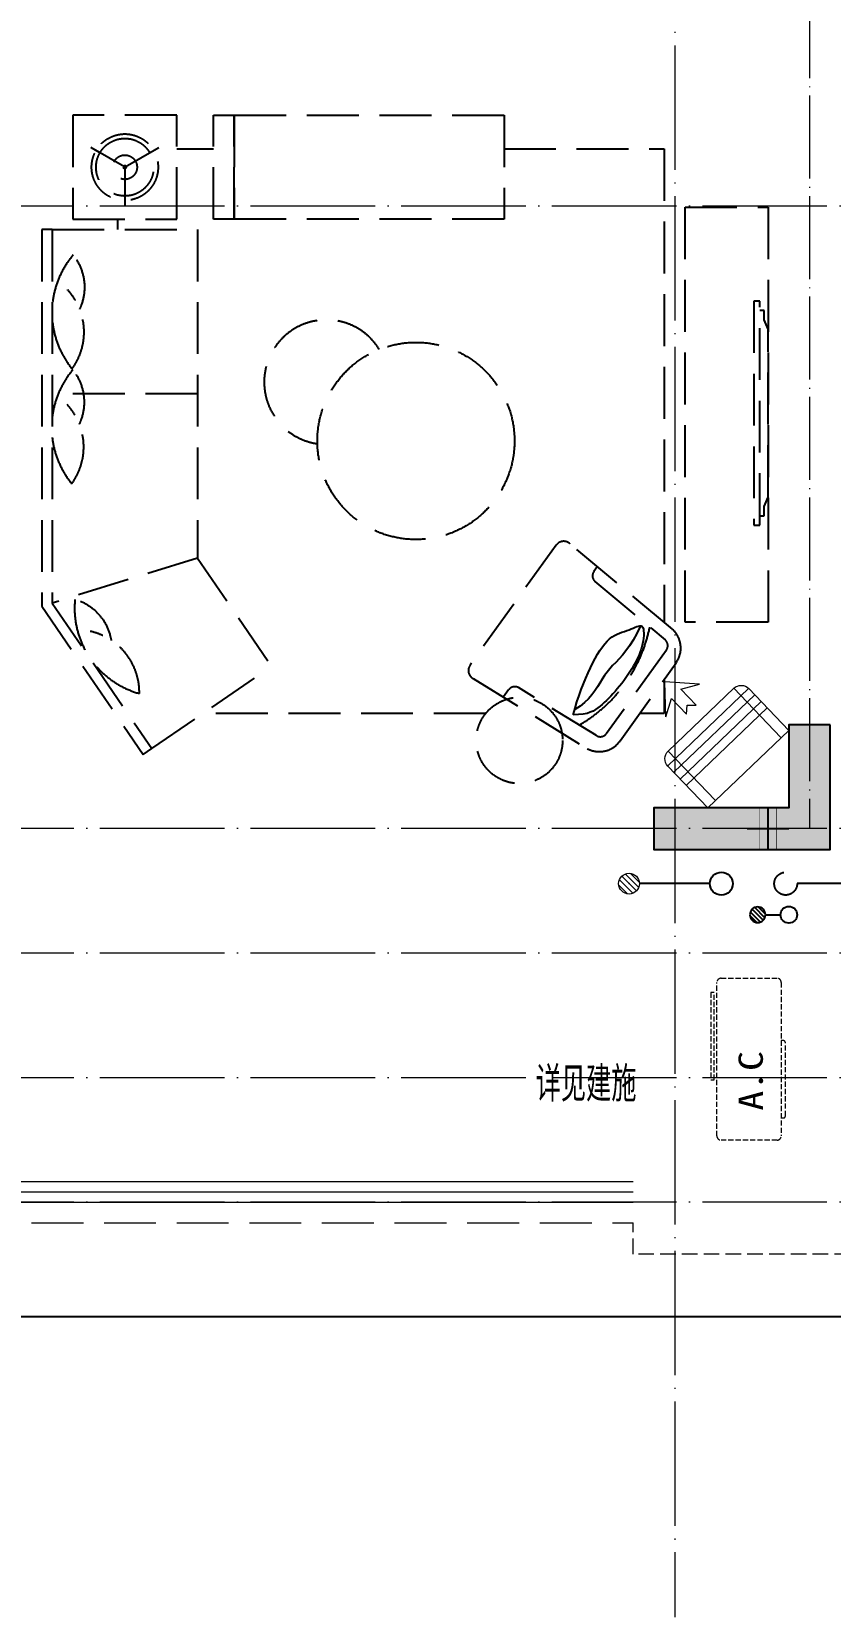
# Model space of a CAD drawing. Extents: x -518115 to 389031, y -231062 to 1628073.
# Drawn here: x 31718 to 35567, y 284615 to 292255 of the extents above; entities that cross this region are included whole.
import ezdxf

# ---------------------------------------------------------------- set-up
doc = ezdxf.new("R2010")
doc.units = 0
doc.header["$LTSCALE"] = 1000
doc.header["$MEASUREMENT"] = 0
for name, pattern in [('A户型$0$DASH', [0.35, 0.25, -0.1]), ('DASH', [0.35, 0.25, -0.1]), ('DOTE', [2.4200000000000004, 2, -0.2, 0.02, -0.2])]:
    doc.linetypes.add(name, pattern=pattern)
for name, color, linetype in [('5fur', 250, 'Continuous'), ('COLU', 7, 'Continuous'), ('EQUIP_地漏', 7, 'Continuous'), ('PUB_TEXT', 4, 'Continuous'), ('S-砼墙填充', 251, 'Continuous'), ('VPIPE-凝结', 150, 'Continuous'), ('VPIPE-废水', 31, 'Continuous'), ('VPIPE-雨水', 4, 'DASH'), ('机电标识类', 1, 'Continuous'), ('看线', 251, 'Continuous')]:
    doc.layers.add(name, color=color, linetype=linetype)
for name, color, linetype, lineweight in [('DOTE', 19, 'DOTE', 9), ('LVTRY', 1, 'Continuous', 13), ('WINDOW', 144, 'Continuous', 15), ('平面-栏杆', 135, 'Continuous', 15), ('平面-看线', 45, 'Continuous', 15), ('平面-空调室内机', 176, 'Continuous', 9), ('平面-空调预留孔', 173, 'Continuous', 15), ('空调', 76, 'Continuous', 13)]:
    doc.layers.add(name, color=color, linetype=linetype, lineweight=lineweight)
doc.styles.add('_TCH_AXIS', font='COMPLEX', dxfattribs={"bigfont": 'GBCBIG'})
doc.styles.add('黑体', font='')
doc.styles.get('黑体').set_extended_font_data('SimHei')

# ---------------------------------------------------------------- blocks, each defined once
blk = doc.blocks.new('GDGDGDSDA')
at = {"layer": 'DOTE', "linetype": 'DOTE', "ltscale": 0.3}
for p, q in [((440834.8193214717, 367858.3318189288), (440834.8193214717, 359558.331827242)), ((471334.8193115436, 366358.3318253069), (417334.819312298, 366358.3318263437)), ((471334.8193115436, 363358.3318186834), (417334.819312298, 363358.3318186834)), ((471334.8193115436, 362758.3318186833), (417334.819312298, 362758.3318186833)), ((471334.8193115436, 362158.331827242), (417334.819312298, 362158.331827242)), ((471334.8193115436, 361558.331827242), (417334.819312298, 361558.331827242))]:
    blk.add_line(p, q, dxfattribs=at)
blk = doc.blocks.new('dongkong')
blk.add_wipeout([(-603756.0415179721, 210770.96306340612), (-603756.0415180603, 210570.80961624245), (-603836.0415181214, 210570.80961593534), (-603836.0415181519, 210770.96306307407)])
at = {"layer": '机电标识类', "color": 250, "linetype": 'DASH', "ltscale": 400}
for p, q in [((-603796.0415180789, 210770.9630630909), (-603796.0415180789, 210570.8096162414)), ((-603896.0415180789, 210670.6929921169), (-603696.0415180789, 210670.6929921169))]:
    blk.add_line(p, q, dxfattribs=at)
at = {"layer": '空调', "color": 6, "linetype": 'DASH', "const_width": 2}
blk.add_lwpolyline([(-603756.0415180789, 210770.9630630909), (-603756.0415180789, 210570.8096162414), (-603836.0415180789, 210570.8096162414), (-603836.0415180789, 210770.9630630909)], close=True, dxfattribs=at)
blk = doc.blocks.new('$lvtry$00000171')
for p, q in [((-74.24621202462731, 10.60660171788186), (-10.60660171788186, 74.24621202462731)), ((-69.81875867368217, -27.39235180270043), (27.39235180242758, 69.81875867368217)), ((-53.03300858900184, -53.03300858886359), (53.03300858900184, 53.03300858886359)), ((-27.39235180242758, -69.81875867368217), (69.81875867368217, 27.39235180270043)), ((10.60660171788186, -74.24621202462731), (74.24621202462731, -10.60660171788186))]:
    blk.add_line(p, q)
blk.add_circle((0, 0), 75)
blk.add_point((0, 0))
blk = doc.blocks.new('$TwtSys$00000141')
at = {"color": 1}
for p, q in [((-47.09803151780761, 3.836055847277748), (-5.041545145413693, 45.89254221967349)), ((-47.09803151780761, 3.836055847277748), (-5.041545145413693, 45.89254221967349)), ((-43.60958444554853, -17.52724007043071), (17.52724007042889, 43.60958444554853)), ((-43.60958444554853, -17.52724007043071), (17.52724007042889, 43.60958444554853)), ((-33.23401871576607, -33.23401871577153), (33.23401871576607, 33.23401871576425)), ((-33.23401871576607, -33.23401871576971), (33.23401871576607, 33.23401871576425)), ((-16.17805684451741, -43.53063328177632), (43.79137317708955, 16.43879673983065)), ((-16.17805684451741, -43.53063328177632), (43.79137317708955, 16.43879673983247)), ((5.715553844029273, -46.12975947626182), (46.12974035062325, -5.715572969671484)), ((5.715553844029273, -46.12975947626182), (46.12974035062325, -5.715572969671484))]:
    blk.add_line(p, q, dxfattribs=at)
blk.add_circle((0, -1.818989403545856e-12), 47, dxfattribs=at)
blk.add_circle((0, -1.818989403545856e-12), 47, dxfattribs=at)
blk = doc.blocks.new('gsergvr')
at = {"layer": '平面-空调预留孔', "linetype": 'DASH', "ltscale": 0.1}
for p, q in [((34075.40689820799, 17176.21177392045), (34075.40689820799, 17166.21177392045)), ((34085.40689820799, 17156.21177392045), (34438.2425664645, 17156.21177392045)), ((34448.2425664645, 17166.21177392045), (34448.2425664645, 17176.21177392045))]:
    blk.add_line(p, q, dxfattribs=at)
blk.add_lwpolyline([(34679.34183939642, 17515.32109233934), (34259.5236940319, 17515.32109233934), (34259.5236940319, 17500.20703668251), (34679.34183939642, 17500.20703668251)], close=True, dxfattribs=at)
blk.add_lwpolyline([(34728.55383313683, 17176.21177392068), (33988.55383313683, 17176.21177392045, -0.414213562373517), (33968.55383313683, 17196.21177392045), (33968.5538331373, 17466.21177392045, -0.414213562372746), (33988.5538331373, 17486.21177392045), (34728.55383313636, 17486.21177392045, -0.4142135623727947), (34748.55383313636, 17466.21177392045), (34748.55383313683, 17196.21177392091, -0.4142135623733224)], format="xyb", close=True, dxfattribs=at)
for centre, start, end in [((34085.40689820799, 17166.21177392045), 180, 270), ((34438.2425664645, 17166.21177392045), 270, 0)]:
    blk.add_arc(centre, 10, start, end, dxfattribs=at)
at = {"layer": '平面-空调预留孔', "color": 251, "linetype": 'DASH', "ltscale": 0.1, "true_color": 0x636466, "style": '黑体', "width": 1.2}
blk.add_text('A.C', height=117.045, dxfattribs=at).set_placement((34110.94965887904, 17264.83656359856))
blk = doc.blocks.new('rtyryrtyeeretee')
at = {"layer": '平面-空调预留孔'}
blk.add_blockref('gsergvr', (635673.4605407391, 326705.7952499206), dxfattribs=at)
blk = doc.blocks.new('dasdasf1sa2f31as32f')
for p, q in [((-116.0333029678441, 585.5764855154375), (43.31421442719875, 640.474787555806)), ((82.68419507401995, 476.5984332799144), (43.31421442719875, 640.474787555806)), ((-22.77745136787416, 585.5073602304651), (-116.0333029678441, 585.5764855154375)), ((-22.77745136787416, 585.5073602304651), (-73.37246493535349, 493.2492008739632)), ((32.42647185805254, 555.0730752506729), (-18.10105440387269, 462.9379765309382)), ((82.68419507401995, 476.5984332799144), (32.42647185805254, 555.0730752506729)), ((-473.4737950866693, 259.6563084750783), (-339.4594785901136, 504.0265200089943)), ((-269.8119794043596, 524.3392218776735), (-427.6640969782602, 236.5016507070477)), ((114.6759563127998, 208.4019676803059), (-359.0953820513678, 468.2211672088001)), ((134.6253530689864, 245.484414406435), (-338.8351731522707, 505.1322360634172)), ((-269.8119794043596, 524.3392218776735), (113.7016146283713, 314.0177107195245)), ((-31.30690161697567, 504.4059078391083), (-73.37246493535349, 493.2492008739632)), ((-18.10105440387269, 462.9379765309382), (-31.30690161697567, 504.4059078391083)), ((72.34237424354069, 131.9136772763986), (-401.1422099253978, 391.5503122554119)), ((92.58920825674431, 168.8330396253091), (-380.8957810040447, 428.4689359338913)), ((113.7016146283713, 314.0177107195245), (-44.1505029455293, 26.18013954889921)), ((0, 0), (-473.4737950866693, 259.6563084750783)), ((134.0143164967885, 244.3702115339634), (0, 0))]:
    blk.add_line(p, q)
for centre, radius, start, end in [((-294.4793780628825, 479.3591213504569), 51.30000000018548, 61.25933126190097, 151.2593312616622), ((89.03421596984845, 269.0376101925353), 51.29999999996637, 331.2593312598987, 61.25933126186338)]:
    blk.add_arc(centre, radius, start, end)
blk = doc.blocks.new('dfgdfgsf')
at = {"layer": '5fur', "linetype": 'A户型$0$DASH'}
for p, q in [((2094650.822318503, -1252230.379037612), (2094477.879718294, -1252130.530580827)), ((2094632.326403065, -1252230.379037612), (2094805.269003275, -1252130.530580827)), ((2094891.574360784, -1252137), (2095069.08334725, -1252137)), ((2096469.08334725, -1252137), (2097241.400685381, -1252137)), ((2097241.400685381, -1252137), (2097241.400685381, -1254418.310339169)), ((2094641.574360784, -1252214.361104977), (2094641.574360784, -1252414.058018547)), ((2094607, -1252525.039726734), (2094607, -1252475.039726734)), ((2094241.574360784, -1252525.039726734), (2094241.574360784, -1254340.518235486)), ((2094291.574360784, -1252525.039726734), (2094241.574360784, -1252525.039726734)), ((2094291.574360784, -1252525.039726734), (2094991.574360784, -1252525.039726734)), ((2094291.574360784, -1252525.039726734), (2094291.574360784, -1254325.039726734)), ((2094991.574360784, -1252525.039726734), (2094991.574360784, -1254108.340604206)), ((2094991.574360784, -1253316.69016547), (2094291.574360784, -1253316.69016547)), ((2094991.574360784, -1254108.340604206), (2094291.574360784, -1254325.039726734)), ((2094991.574360784, -1254108.340604206), (2095349.386070162, -1254630.873648174)), ((2096918.277270381, -1254150.722505105, 0.002232413066440839), (2096902.450986693, -1254172.77328073, 0.002232413066440839)), ((2096907.431832158, -1254221.459835119, 0.002232413066440839), (2097245.392734059, -1254502.256304488, 0.002232413066440839)), ((2094291.574360784, -1254325.039726734), (2094771.819949872, -1255026.370015658)), ((2094241.574360784, -1254340.518235486), (2094730.565226994, -1255054.619756192)), ((2097251.468199237, -1254551.911814707, 0.002232413066440839), (2096963.077048304, -1254953.727568783, 0.002232413066440839)), ((2094771.819949872, -1255026.370015658), (2095349.386070162, -1254630.873648174)), ((2097241.400685381, -1254692.586415223), (2097241.400685381, -1254858.058952631)), ((2096490.998517162, -1254743.685695929, 0.002232413066440839), (2096466.671852801, -1254777.580061539, 0.002232413066440839)), ((2096914.088431881, -1254963.862523343, 0.002232413066440839), (2096538.718588234, -1254732.823643679, 0.002232413066440839)), ((2096380.286248344, -1254858.058952631), (2095017.614287486, -1254858.058952631)), ((2097241.400685381, -1254858.058952631), (2097122.637756643, -1254858.058952631)), ((2094730.565226994, -1255054.619756192), (2094771.819949872, -1255026.370015658))]:
    blk.add_line(p, q, dxfattribs=at)
at = {"layer": '5fur', "linetype": 'A户型$0$DASH', "extrusion": (-0.677281067979516, 0.735724374311825, 0)}
for p, q in [((2097673.299270959, -1252870.039602342), (2097673.298882234, -1253950.039602342)), ((2097701.88147308, -1252870.039662956), (2097673.299270959, -1252870.039602342)), ((2097701.881084788, -1253950.039662742), (2097701.88147308, -1252870.039662956)), ((2097723.475173426, -1252915.288567976), (2097701.881407711, -1252915.288531041)), ((2097723.475108917, -1252960.537437186), (2097723.475173426, -1252915.288567976)), ((2097741.574591934, -1253005.786331261), (2097723.475108917, -1252960.537437186)), ((2097741.574591969, -1253814.29311868), (2097741.574591934, -1253005.786331261)), ((2097723.474915012, -1253904.790830615), (2097723.474979942, -1253859.54196205)), ((2097723.474979942, -1253859.54196205), (2097741.574591969, -1253814.29311868)), ((2097673.298882234, -1253950.039602342), (2097701.881084788, -1253950.039662742)), ((2097701.881149297, -1253904.790793315), (2097723.474915012, -1253904.790830615))]:
    blk.add_line(p, q, dxfattribs=at)
at = {"layer": '5fur', "linetype": 'A户型$0$DASH', "extrusion": (-2.497360287383324e-06, 1.793016044590853e-06, 0.9999999999952743)}
for p, q in [((2096720.676576636, -1254046.097183408, -9.860223393332035e-08), (2096305.496361987, -1254624.568301424, 2.548135267232965e-07)), ((2097281.30458717, -1254451.567335205, 0.002127006015053112), (2096786.691790702, -1254039.343590815, 0.0001526558718598636)), ((2096989.697494064, -1254488.572557939, 0.001465108999307851), (2097001.729715117, -1254481.064849586, 0.001481696348800021)), ((2097001.729715117, -1254481.064849586, 0.001481696348800021), (2097013.783541517, -1254474.936737941, 0.00150081129366253)), ((2097013.783541517, -1254474.936737941, 0.00150081129366253), (2097025.775903343, -1254469.880250205, 0.001521694178197031)), ((2097025.775903343, -1254469.880250205, 0.001521694178197031), (2097037.623730678, -1254465.587413588, 0.001543585346744258)), ((2097037.623730678, -1254465.587413588, 0.001543585346744258), (2097049.243953598, -1254461.750255293, 0.001565725143607644)), ((2097049.243953598, -1254461.750255293, 0.001565725143607644), (2097060.553502188, -1254458.06080253, 0.001587353913124367)), ((2097060.553502188, -1254458.06080253, 0.001587353913124367), (2097071.469306524, -1254454.211082504, 0.001607711999604078)), ((2097071.469306524, -1254454.211082504, 0.001607711999604078), (2097081.907972523, -1254450.005563644, 0.001626240546731772)), ((2097081.907972523, -1254450.005563644, 0.001626240546731772), (2097091.784809448, -1254445.698479261, 0.001643183895629896)), ((2097108.936348147, -1254472.110648812, 0.001733374911016661), (2097091.400984752, -1254504.17863186, 0.00174708119897371)), ((2097091.784809448, -1254445.698479261, 0.001643183895629896), (2097101.014802399, -1254441.656503894, 0.001658987186790917)), ((2097101.014802399, -1254441.656503894, 0.001658987186790917), (2097109.512936472, -1254438.246312078, 0.001674095560701083)), ((2097126.413744863, -1254434.833709033, 0.001710184116386237), (2097108.936348147, -1254472.110648812, 0.001733374911016661)), ((2097109.512936472, -1254438.246312078, 0.001674095560701083), (2097117.194196766, -1254435.834578349, 0.001688954157847533)), ((2097117.194196766, -1254435.834578349, 0.001688954157847533), (2097123.973568384, -1254434.787977244, 0.001704008118724509)), ((2097123.973568384, -1254434.787977244, 0.001704008118724509), (2097129.766036422, -1254435.473183298, 0.001719702583818261)), ((2097129.766036422, -1254435.473183298, 0.001719702583818261), (2097134.486585981, -1254438.256871047, 0.001736482693618591)), ((2097134.486585981, -1254438.256871047, 0.001736482693618591), (2097138.075760085, -1254443.390778915, 0.001754651333667923)), ((2097138.075760085, -1254443.390778915, 0.001754651333667923), (2097140.57633347, -1254450.666900875, 0.001773942369753811)), ((2097140.57633347, -1254450.666900875, 0.001773942369753811), (2097142.056638799, -1254459.762294784, 0.001793947412707553)), ((2097142.229775941, -1254482.119129899, 0.001834465962597953), (2097141.059273079, -1254494.734686826, 0.001854162691212302)), ((2097142.056638799, -1254459.762294784, 0.001793947412707553), (2097142.585008736, -1254470.354018507, 0.001814258073377317)), ((2097142.585008736, -1254470.354018507, 0.001814258073377317), (2097142.229775941, -1254482.119129899, 0.001834465962597953)), ((2096920.188193702, -1254571.926352288, 0.001440973923626743), (2096931.528056057, -1254553.533940991, 0.001436315756982331)), ((2096931.528056057, -1254553.533940991, 0.001436315756982331), (2096942.922995723, -1254536.850154261, 0.001434858729489896)), ((2096942.922995723, -1254536.850154261, 0.001434858729489896), (2096954.406179669, -1254521.94672153, 0.001436814283040988)), ((2096954.406179669, -1254521.94672153, 0.001436814283040988), (2096966.010774863, -1254508.895372229, 0.001442393859531599)), ((2096966.010774863, -1254508.895372229, 0.001442393859531599), (2096977.769948277, -1254497.76783579, 0.001451808900855944)), ((2096977.769948277, -1254497.76783579, 0.001451808900855944), (2096989.697494064, -1254488.572557939, 0.001465108999307851)), ((2097056.70518991, -1254555.512024981, 0.001752474896285605), (2097039.819174448, -1254576.189583663, 0.001747379626336532)), ((2097073.944862677, -1254531.743732482, 0.00175291164061786), (2097056.70518991, -1254555.512024981, 0.001752474896285605)), ((2097091.400984752, -1254504.17863186, 0.00174708119897371), (2097073.944862677, -1254531.743732482, 0.00175291164061786)), ((2097125.031813382, -1254560.939667938, 0.001932842943225488), (2097119.942124565, -1254574.169412018, 0.001943853299899878)), ((2097129.491203073, -1254547.738375472, 0.001920309516744823), (2097125.031813382, -1254560.939667938, 0.001932842943225488)), ((2097133.326969316, -1254534.516590455, 0.001906181934359097), (2097129.491203073, -1254547.738375472, 0.001920309516744823)), ((2097136.545787798, -1254521.225368718, 0.00189038910998196), (2097133.326969316, -1254534.516590455, 0.001906181934359097)), ((2097139.141832809, -1254507.877747145, 0.001872939870058765), (2097136.545787798, -1254521.225368718, 0.00189038910998196)), ((2097141.059273079, -1254494.734686826, 0.001854162691212302), (2097139.141832809, -1254507.877747145, 0.001872939870058765)), ((2096874.742011223, -1254661.141433074, 0.001487442503559144), (2096886.16740081, -1254636.638039271, 0.001472040839545663)), ((2096886.16740081, -1254636.638039271, 0.001472040839545663), (2096897.541033046, -1254613.550130859, 0.001459047906797295)), ((2096897.541033046, -1254613.550130859, 0.001459047906797295), (2096908.870241689, -1254591.955658721, 0.001448621787530691)), ((2096908.870241689, -1254591.955658721, 0.001448621787530691), (2096920.188193702, -1254571.926352288, 0.001440973923626743)), ((2096992.655151786, -1254626.738599832, 0.00172022926617732), (2096978.555845447, -1254642.11396628, 0.001712586497180091)), ((2097007.656947393, -1254611.096796784, 0.001729648150935681), (2096992.655151786, -1254626.738599832, 0.00172022926617732)), ((2097023.424024279, -1254594.482482828, 0.001739234491102692), (2097007.656947393, -1254611.096796784, 0.001729648150935681)), ((2097039.819174448, -1254576.189583663, 0.001747379626336532), (2097023.424024279, -1254594.482482828, 0.001739234491102692)), ((2097028.123956079, -1254989.745149375, 0.002459684217082092), (2097297.907276027, -1254613.855711687, 0.002459454573749298)), ((2097093.146864362, -1254628.351787833, 0.001974085750346966), (2097084.820926764, -1254642.43098124, 0.001978537104109002)), ((2097100.824506518, -1254614.518795621, 0.001968456811988872), (2097093.146864362, -1254628.351787833, 0.001974085750346966)), ((2097107.845146817, -1254600.910031692, 0.001961589148191223), (2097100.824506518, -1254614.518795621, 0.001968456811988872)), ((2097114.215460938, -1254587.47655188, 0.001953411672857897), (2097107.845146817, -1254600.910031692, 0.001961589148191223)), ((2097119.942124565, -1254574.169412018, 0.001943853299899878), (2097114.215460938, -1254587.47655188, 0.001953411672857897)), ((2096320.224456155, -1254689.272991372, 0.0001530527182511676), (2096869.057042156, -1255025.951999643, 0.002127356286666604)), ((2096841.218622405, -1254742.091274105, 0.001548866887400635), (2096852.145789687, -1254713.977108635, 0.001525746811257278)), ((2096852.145789687, -1254713.977108635, 0.001525746811257278), (2096863.360863406, -1254686.957475577, 0.001505308255390858)), ((2096863.360863406, -1254686.957475577, 0.001505308255390858), (2096874.742011223, -1254661.141433074, 0.001487442503559144)), ((2096930.885751867, -1254710.821297365, 0.001716730445593839), (2096919.188453677, -1254729.629801793, 0.001721242027838521)), ((2096942.143632114, -1254692.442558009, 0.001711892054099273), (2096930.885751867, -1254710.821297365, 0.001716730445593839)), ((2096953.500868816, -1254674.732232704, 0.001708500268584601), (2096942.143632114, -1254692.442558009, 0.001711892054099273)), ((2096965.49623637, -1254657.928970429, 0.001708328504285817), (2096953.500868816, -1254674.732232704, 0.001708500268584601)), ((2096978.555845447, -1254642.11396628, 0.001712586497180091), (2096965.49623637, -1254657.928970429, 0.001708328504285817)), ((2097036.232667761, -1254712.973617021, 0.001983678793427757), (2097025.722620181, -1254726.32129432, 0.001981364017535903)), ((2097046.592739305, -1254699.22181194, 0.001984894417521588), (2097036.232667761, -1254712.973617021, 0.001983678793427757)), ((2097056.717217895, -1254685.178762449, 0.00198499947522901), (2097046.592739305, -1254699.22181194, 0.001984894417521588)), ((2097066.520486612, -1254670.95735192, 0.001983982551957197), (2097056.717217895, -1254685.178762449, 0.00198499947522901)), ((2097075.916928541, -1254656.670463727, 0.001981832233114211), (2097066.520486612, -1254670.95735192, 0.001983982551957197)), ((2097084.820926764, -1254642.43098124, 0.001978537104109002), (2097075.916928541, -1254656.670463727, 0.001981832233114211)), ((2096820.715336475, -1254801.166969705, 0.001603586465416917), (2096830.701193889, -1254771.190913843, 0.001574777200042732)), ((2096830.701193889, -1254771.190913843, 0.001574777200042732), (2096841.218622405, -1254742.091274105, 0.001548866887400635)), ((2096876.07230745, -1254786.247415743, 0.001715081766723081), (2096857.229593494, -1254804.388490689, 0.001700551959626928)), ((2096892.320505866, -1254767.581509961, 0.001722191103636028), (2096876.07230745, -1254786.247415743, 0.001715081766723081)), ((2096906.512963143, -1254748.629422317, 0.001723653385596435), (2096892.320505866, -1254767.581509961, 0.001722191103636028)), ((2096919.188453677, -1254729.629801793, 0.001721242027838521), (2096906.512963143, -1254748.629422317, 0.001723653385596435)), ((2096973.058644192, -1254784.608225413, 0.001954352497964607), (2096962.626350837, -1254794.648774905, 0.001946302169168135)), ((2096983.531904398, -1254774.071765165, 0.001961615959806373), (2096973.058644192, -1254784.608225413, 0.001954352497964607)), ((2096994.04120419, -1254763.005898222, 0.001968020190777686), (2096983.531904398, -1254774.071765165, 0.001961615959806373)), ((2097004.581616307, -1254751.377128634, 0.001973492826960133), (2096994.04120419, -1254763.005898222, 0.001968020190777686)), ((2097015.148213483, -1254739.151960464, 0.001977961504445958), (2097004.581616307, -1254751.377128634, 0.001973492826960133)), ((2097025.722620181, -1254726.32129432, 0.001981364017535903), (2097015.148213483, -1254739.151960464, 0.001977961504445958)), ((2096802.825664285, -1254863.312097236, 0.001670336719290511), (2096811.382882497, -1254831.910383552, 0.001635403399760982)), ((2096828.708258177, -1254862.665998607, 0.001733816416205514), (2096802.825664286, -1254863.312097235, 0.001670336719292287)), ((2096835.253589595, -1254821.766085822, 0.001676828267105357), (2096809.605521358, -1254838.141552162, 0.001642137273927702)), ((2096811.382882497, -1254831.910383552, 0.001635403399760982), (2096820.715336475, -1254801.166969705, 0.001603586465416917)), ((2096850.653488163, -1254860.364001276, 0.00178449404391845), (2096828.708258177, -1254862.665998607, 0.001733816416205514)), ((2096857.229593494, -1254804.388490689, 0.001700551959626928), (2096835.253589595, -1254821.766085822, 0.001676828267105357)), ((2096869.232502788, -1254856.590958345, 0.001824127410708698), (2096850.653488163, -1254860.364001276, 0.00178449404391845)), ((2096885.016450589, -1254851.531722916, 0.001854474324828104), (2096869.232502788, -1254856.590958345, 0.001824127410708698)), ((2096898.576480116, -1254845.371148091, 0.001877292594559599), (2096885.016450589, -1254851.531722916, 0.001854474324828104)), ((2096910.483739913, -1254838.294086976, 0.001894340028182562), (2096898.576480116, -1254845.371148091, 0.001877292594559599)), ((2096921.309378522, -1254830.485392671, 0.001907374433954168), (2096910.483739913, -1254838.294086976, 0.001894340028182562)), ((2096931.62454449, -1254822.129918279, 0.001918153620153795), (2096921.309378522, -1254830.485392671, 0.001907374433954168)), ((2096941.904373722, -1254813.376125396, 0.001928130366349201), (2096931.62454449, -1254822.129918279, 0.001918153620153795)), ((2096952.239951593, -1254804.226909584, 0.001937537337325601), (2096941.904373722, -1254813.376125396, 0.001928130366349201)), ((2096962.626350837, -1254794.648774905, 0.001946302169168135), (2096952.239951593, -1254804.226909584, 0.001937537337325601))]:
    blk.add_line(p, q, dxfattribs=at)
at = {"layer": '5fur', "linetype": 'A户型$0$DASH'}
for points in [[(2094891.574360784, -1251975.039726734), (2094391.574360784, -1251975.039726734), (2094391.574360784, -1252475.039726734), (2094891.574360784, -1252475.039726734)], [(2095169.08334725, -1252475.039726642), (2095069.08334725, -1252475.039726642), (2095069.08334725, -1251975.039726642), (2095169.08334725, -1251975.039726642)], [(2096469.08334725, -1252475.039726642), (2095169.08334725, -1252475.039726642), (2095169.08334725, -1251975.039726642), (2096469.08334725, -1251975.039726642)], [(2097741.574591951, -1252417.812060538), (2097741.574591951, -1254417.812060538), (2097341.574591951, -1254417.812060538), (2097341.574591951, -1252417.812060538)]]:
    blk.add_lwpolyline(points, close=True, dxfattribs=at)
for points, const_width in [([(2094521.350911075, -1252155.628685681), (2094477.879718293, -1252130.530580827)], 8.888888888888888), ([(2094761.797810494, -1252155.628685681), (2094805.269003274, -1252130.530580827)], 8.88888888888889), ([(2094641.574360784, -1252363.86180884), (2094641.574360784, -1252414.058018547)], 8.88888888888889)]:
    blk.add_lwpolyline(points, dxfattribs=dict(at, const_width=const_width))
for centre, radius in [((2096044.438440045, -1253544.00010533), 475), ((2096543.141975971, -1254987.158089964), 207.8186114890214)]:
    blk.add_circle(centre, radius, dxfattribs=at)
for centre, radius, start, end in [((2094716.900015383, -1252925.481991468), 426.6264296363831, 139.4268288252116, 219.4425333606681), ((2094202.689006272, -1252803.708540907), 245.7754424505531, 334.4164539123369, 39.3129121215151), ((2094143.900273647, -1253019.424539241), 301.1155695800327, 323.9756232806231, 42.79881660041365), ((2095613.000119922, -1253260.747055889), 300, 31.73926190336141, 261.688380316601), ((2094715.23085386, -1253478.909436044), 426.6264296363831, 139.4268288252116, 219.4425333606681), ((2094201.019844748, -1253357.135985482), 245.7754424505531, 334.4164539123369, 39.3129121215151), ((2094142.231112124, -1253572.851983817), 301.1155695800327, 323.9756232806231, 42.79881660041365), ((2096932.44772826, -1254194.302542327, 0.002232413066440839), 36.92307692428243, 144.3322397251706, 227.3503291280219), ((2094825.785494679, -1254350.08124214), 426.6264296363831, 174.4352511586671, 254.4509556893775), ((2094334.750811015, -1254545.341772183), 245.7754424505531, 9.424876234350627, 74.3213344510711), ((2094410.354445037, -1254755.754693706), 301.1155695800327, 358.9840456094636, 77.80723892462674), ((2097221.47145491, -1254530.382556307, 0.002232413066440839), 36.92307730261101, 324.3322462534843, 49.61895182206256), ((2096520.995258738, -1254765.214957017, 0.002232413066440839), 36.92307663428325, 61.31415097385329, 144.3322403767046), ((2096933.080304472, -1254932.198310338, 0.002232413066440839), 36.92307692675509, 239.04509905129, 324.3322457494611)]:
    blk.add_arc(centre, radius, start, end, dxfattribs=at)
at = {"layer": '5fur', "linetype": 'A户型$0$DASH', "extrusion": (-2.497360287383323e-06, 1.793016044590853e-06, 0.9999999999952741)}
for centre, radius, start, end in [((2096756.672659991, -1254071.932285215, -7.484791822926609), 44.30769190802064, 47.35024276160509, 144.3322404756614), ((2097197.918122744, -1254542.091506388, -7.484791822926608), 123.0769230716424, 324.3322462716632, 47.35024206220756), ((2096341.492445329, -1254650.403403935, -7.484791822926609), 44.30769230758421, 144.332239725803, 241.3141476159066), ((2096928.13480281, -1254917.98094357, -7.484791822926607), 123.0769233569632, 241.3141501232613, 324.3322460763749)]:
    blk.add_arc(centre, radius, start, end, dxfattribs=at)
at = {"layer": '5fur', "linetype": 'A户型$0$DASH', "extrusion": (-2.497360287383324e-06, 1.793016044590853e-06, 0.9999999999952743)}
blk.add_arc((2096474.648157021, -1254297.889755153, -7.484791822926612), 711.6016947117799, 300.0362037319193, 348.4968268405142, dxfattribs=at)
at = {"layer": '5fur', "linetype": 'A户型$0$DASH'}
for major_axis, ratio, start_param, end_param in [((-113.2638872716998, 113.2638872716998), 0.9999999999997511, 4.712388980384682, 10.99557428756427), ((-98.16203563551878, 98.16203563551878), 0.999999999998388, 4.712388980384681, 10.99557428756427), ((-41.53009199966709, 41.53009199966709), 0.9999999999975253, 4.71238898038469, 10.99557428756428)]:
    blk.add_ellipse((2094641.574360784, -1252225.039726734), major_axis=major_axis, ratio=ratio, start_param=start_param, end_param=end_param, dxfattribs=at)
blk = doc.blocks.new('GDGDGRD')
at = {"layer": 'S-砼墙填充'}
h = blk.add_hatch(color=256, dxfattribs=at)
h.dxf.hatch_style = 1
h.paths.add_polyline_path([(442866.5580736538, 288915.3640138778), (442666.5580736538, 288915.3640138778), (442666.5580736538, 288515.3640138778), (442016.5580688668, 288515.3640028661), (442016.5580688668, 288315.3640028661), (442866.5580736538, 288315.3640138778)])
at = {"layer": 'COLU', "color": 6}
blk.add_lwpolyline([(442866.5580736538, 288915.3640138778), (442666.5580736538, 288915.3640138778), (442666.5580736538, 288515.3640138778), (442016.5580688668, 288515.3640028661), (442016.5580688668, 288315.3640028661), (442866.5580736538, 288315.3640138778)], close=True, dxfattribs=at)

msp = doc.modelspace()

# ---------------------------------------------------------------- linework, layer by layer
at = {"layer": 'DOTE', "ltscale": 0.2}
msp.add_line((35466.5901236668, 292915.3630860754), (35466.59012366674, 288415.3630858778), dxfattribs=at)
at = {"layer": 'VPIPE-凝结', "ltscale": 0.1}
msp.add_line((34986.57631247665, 288150.3630922293), (34646.5787119508, 288150.3630619741), dxfattribs=at)
at = {"layer": 'VPIPE-凝结'}
msp.add_line((35766.57871733664, 288150.3214295594), (35406.58110018639, 288150.3213695479), dxfattribs=at)
at = {"layer": 'VPIPE-凝结', "ltscale": 0.1}
msp.add_lwpolyline([(35254.18111144879, 288000.363079102), (35326.5811114487, 288000.3630809024)], dxfattribs=at)
at = {"layer": 'VPIPE-凝结'}
msp.add_circle((35366.5811114487, 288000.3630809024), 40, dxfattribs=at)
at = {"layer": 'VPIPE-废水'}
msp.add_circle((35041.57631247665, 288150.3630922293), 55, dxfattribs=at)
at = {"layer": 'VPIPE-雨水'}
msp.add_circle((35351.5811114487, 288150.363079102), 55, dxfattribs=at)
at = {"layer": '平面-栏杆'}
for points in [[(29966.57871252939, 286665.3630861068), (34616.57871252566, 286665.3630845657)], [(29966.57871252939, 286615.3630861078), (34616.57871252566, 286615.3630845657)]]:
    msp.add_lwpolyline(points, dxfattribs=at)
at = {"layer": '平面-看线'}
msp.add_lwpolyline([(29966.57871252939, 286715.3630861061), (34616.57871252566, 286715.3630845655)], dxfattribs=at)
at = {"layer": '平面-看线', "linetype": 'DASH'}
msp.add_lwpolyline([(29966.57871252939, 286515.3630861092), (34616.57873074419, 286515.3639606856)], dxfattribs=at)
at = {"layer": '平面-看线', "linetype": 'DASH', "ltscale": 0.3}
msp.add_lwpolyline([(35766.57867756917, 286515.3630949532), (35766.57867756917, 286365.3630949532), (34616.5787148868, 286365.3630840931), (34616.57873338007, 286515.3639606856)], dxfattribs=at)
at = {"layer": '看线', "color": 201}
msp.add_lwpolyline([(15716.57872882078, 287265.3630942733), (15716.57873278268, 286065.3630949532), (36066.57971305004, 286065.3630949532), (36066.5745128874, 287565.3630937836), (38316.57870247227, 287565.3630863904)], dxfattribs=at)

# ---------------------------------------------------------------- block references
msp.add_blockref('GDGDGDSDA', (-406018.2406094485, -74942.96873280557))
at = {"rotation": 90}
msp.add_blockref('rtyryrtyeeretee', (379212.0823633792, -382727.5843665794), dxfattribs=at)
at = {"layer": 'EQUIP_地漏', "xscale": 0.8, "yscale": -0.8, "zscale": 0.8, "rotation": 180}
msp.add_blockref('$TwtSys$00000141', (35216.5811114487, 288000.363079102), dxfattribs=at)
at = {"layer": 'LVTRY', "xscale": 0.6666666667107825, "yscale": 0.6666666667107825, "rotation": 269.9999999939778}
msp.add_blockref('$lvtry$00000171', (34596.57871194754, 288150.3630619793), dxfattribs=at)

# ---------------------------------------------------------------- texts
at = {"layer": 'PUB_TEXT', "style": '_TCH_AXIS'}
msp.add_text('详见建施', height=168.7943262411347, dxfattribs=at).set_placement((34146.30030609223, 287100.0418288458))

# ---------------------------------------------------------------- next in the draw order: block references
at = {"layer": '平面-空调室内机', "ltscale": 0.3, "xscale": -1, "rotation": 180}
msp.add_blockref('dongkong', (639062.6316416468, 499086.056077995), dxfattribs=at)

# ---------------------------------------------------------------- next in the draw order: block references
msp.add_blockref('GDGDGRD', (-407300, -2.328306436538696e-10))
at = {"layer": 'WINDOW'}
msp.add_blockref('dfgdfgsf', (-2062474.995888495, 1543827.552252825), dxfattribs=at)
at = {"layer": '平面-空调预留孔', "xscale": -1, "rotation": 15.00000000331026}
msp.add_blockref('dasdasf1sa2f31as32f', (34976.42150474444, 288515.3630933188), dxfattribs=at)

doc.saveas('drawing.dxf')
